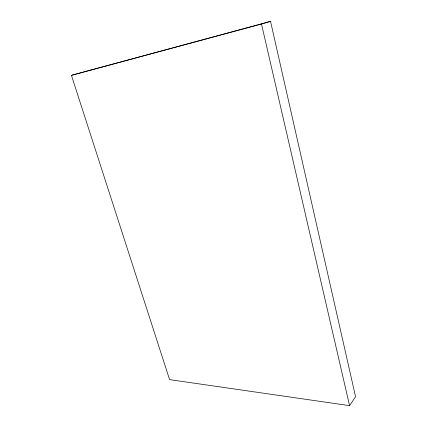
<?xml version="1.0" encoding="UTF-8"?>
<svg xmlns="http://www.w3.org/2000/svg" width="427" height="427" viewBox="0 0 427 427"><rect width="100%" height="100%" fill="white"/><g stroke="black" fill="none" stroke-linecap="round" stroke-linejoin="round"><path stroke-width="0.64" d="M349.574 405.65L355.568 396.736L270.537 21.35L71.432 75.333L169.588 379.619L349.574 405.65L261.5 24.051L270.537 21.35M71.432 75.333L261.5 24.051"/></g></svg>
